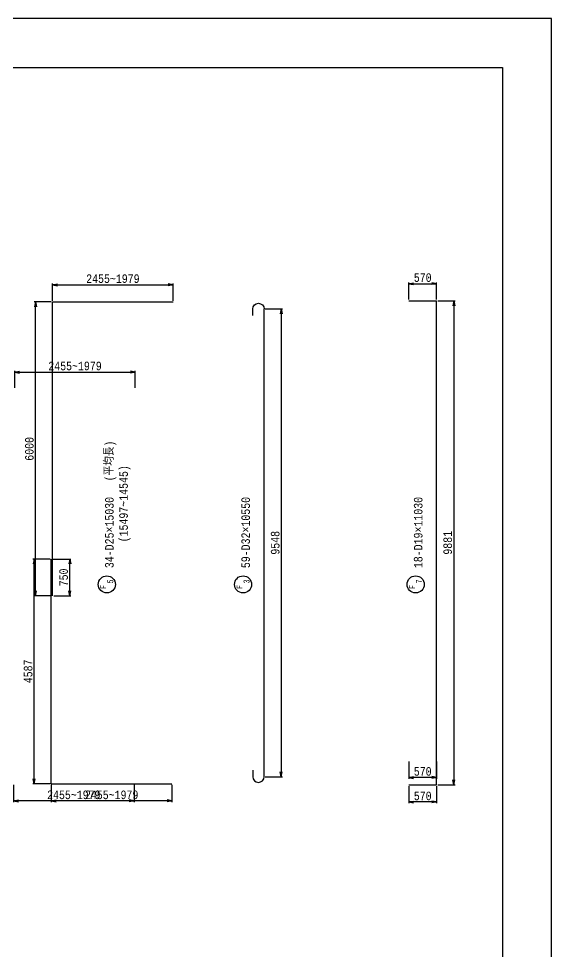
# Model space of a CAD drawing. Extents: x -2574 to 42050, y 0 to 29700.
# Drawn here: x 31168 to 42050, y 10660 to 29700 of the extents above; entities that cross this region are included whole.
import ezdxf
from ezdxf.enums import TextEntityAlignment as Align

# ---------------------------------------------------------------- set-up
doc = ezdxf.new("R2010")
doc.units = 0
doc.header["$LTSCALE"] = 300
doc.header["$MEASUREMENT"] = 0
doc.layers.get('0').update_dxf_attribs({"linetype": 'CONTINUOUS'})
doc.layers.get('DEFPOINTS').update_dxf_attribs({"linetype": 'CONTINUOUS'})
for name, color, linetype in [('1002', 1, 'CONTINUOUS'), ('1006', 5, 'CONTINUOUS'), ('6', 7, 'CONTINUOUS'), ('LAYER0015', 7, 'CONTINUOUS'), ('引き出し線', 2, 'CONTINUOUS'), ('配力筋', 4, 'CONTINUOUS')]:
    doc.layers.add(name, color=color, linetype=linetype)
doc.styles.get("Standard").update_dxf_attribs({"font": 'monotxt.shx', "width": 0.8, "bigfont": 'extfont.shx'})
doc.dimstyles.new('DIMST1_1', dxfattribs={"dimscale": 50, "dimtxt": 4, "dimasz": 2, "dimexe": 0.5, "dimexo": 0.5, "dimgap": 0.09, "dimtad": 0, "dimdec": 0, "dimzin": 0, "dimtxsty": 'STANDARD', "dimblk": 'ARROW_1', "dimblk1": 'ARROW_1', "dimblk2": 'ARROW_1', "dimcen": 1, "dimdle": 3, "dimclrd": 1, "dimclre": 1, "dimclrt": 3, "dimazin": 3, "dimtfac": 1, "dimtdec": 4, "dimtix": 1, "dimtmove": 0, "dimatfit": 3, "dimtvp": 0.7, "dimtolj": 1, "dimtzin": 0})

# ---------------------------------------------------------------- blocks, each defined once
blk = doc.blocks.new('GROUP_1')
at = {"layer": 'LAYER0015', "color": 1, "linetype": 'CONTINUOUS'}
for p, q in [((-39050, 27700), (40050, 27700)), ((40050, 27700), (40050, -27700))]:
    blk.add_line(p, q, dxfattribs=at)
blk = doc.blocks.new('ARROW_1')
at = {"color": 0}
for p, q in [((0, 0), (-1, 0.2)), ((0, 0), (-1, -0.2)), ((-1, 0), (0, 0))]:
    blk.add_line(p, q, dxfattribs=at)
blk = doc.blocks.new('*D94')
at = {"color": 2, "linetype": 'BYBLOCK'}
for p, q in [((31861, 23943), (31861, 24293)), ((31961, 24268), (34225, 24268)), ((34325, 23943), (34325, 24293)), ((21375, 11287), (21375, 11637)), ((23559, 11287), (23559, 11637)), ((21475, 11612), (23459, 11612))]:
    blk.add_line(p, q, dxfattribs=at)
at = {"layer": 'DEFPOINTS', "color": 0, "linetype": 'BYBLOCK'}
for p in [(34325, 24268), (31861, 23918), (34325, 23918), (23559, 11612), (21375, 11262), (23559, 11262)]:
    blk.add_point(p, dxfattribs=at)
at = {"color": 2, "linetype": 'BYBLOCK', "xscale": 100, "yscale": 100, "zscale": 100, "rotation": 180}
for p in [(31861, 24268), (21375, 11612)]:
    blk.add_blockref('ARROW_1', p, dxfattribs=at)
at = {"color": 2, "linetype": 'BYBLOCK', "xscale": 100, "yscale": 100, "zscale": 100}
for p in [(34325, 24268), (23559, 11612)]:
    blk.add_blockref('ARROW_1', p, dxfattribs=at)
at = {"color": 6, "linetype": 'BYBLOCK', "char_height": 175, "attachment_point": 5}
for s, insert in [('\\A1;2455~1979', (33093, 24391)), ('\\A1;2184', (22467, 11734))]:
    blk.add_mtext(s, dxfattribs=dict(at, insert=insert))
blk = doc.blocks.new('*D98')
at = {"color": 2, "linetype": 'BYBLOCK'}
for p, q in [((31836, 14056), (31836, 13706)), ((34300, 14056), (34300, 13706)), ((34200, 13731), (31936, 13731)), ((18727, 2679), (18727, 2329)), ((26208, 2679), (26208, 2329)), ((26108, 2354), (18827, 2354))]:
    blk.add_line(p, q, dxfattribs=at)
at = {"layer": 'DEFPOINTS', "color": 0, "linetype": 'BYBLOCK'}
for p in [(31836, 14081), (34300, 14081), (31836, 13731), (18727, 2704), (26208, 2704), (18727, 2354)]:
    blk.add_point(p, dxfattribs=at)
at = {"color": 2, "linetype": 'BYBLOCK', "xscale": 100, "yscale": 100, "zscale": 100}
for p, rotation in [((31836, 13731), 179.9999999999999), ((34300, 13731), 359.9999999999999), ((18727, 2354), 180)]:
    blk.add_blockref('ARROW_1', p, dxfattribs=dict(at, rotation=rotation))
blk.add_blockref('ARROW_1', (26208, 2354), dxfattribs=at)
at = {"color": 6, "linetype": 'BYBLOCK', "char_height": 175, "attachment_point": 5}
for s, insert in [('\\A1;2455~1979', (33068, 13854)), ('\\A1;7481', (22467, 2477))]:
    blk.add_mtext(s, dxfattribs=dict(at, insert=insert))
blk = doc.blocks.new('*D95')
at = {"color": 2, "linetype": 'BYBLOCK'}
for p, q in [((31836, 23918), (31486, 23918)), ((31511, 18019), (31511, 23818)), ((31836, 17919), (31486, 17919)), ((23564, 11286), (23627, 11630)), ((23721, 11588), (26151, 11138)), ((26190, 10800), (26254, 11144))]:
    blk.add_line(p, q, dxfattribs=at)
at = {"layer": 'DEFPOINTS', "color": 0, "linetype": 'BYBLOCK'}
for p in [(31511, 23918), (31861, 23918), (31861, 17919), (23559, 11262), (26249, 11119), (26186, 10775)]:
    blk.add_point(p, dxfattribs=at)
at = {"color": 2, "linetype": 'BYBLOCK', "xscale": 100, "yscale": 100, "zscale": 100}
for p, rotation in [((31511, 23918), 90), ((31511, 17919), 270), ((23623, 11606), 169.5085229876684), ((26249, 11119), 349.5085229876683)]:
    blk.add_blockref('ARROW_1', p, dxfattribs=dict(at, rotation=rotation))
at = {"color": 6, "linetype": 'BYBLOCK', "char_height": 175, "attachment_point": 5}
for s, insert, rotation in [('\\A1;6000', (31388, 20918), 90), ('\\A1;2671', (24958, 11483), 349.5085)]:
    blk.add_mtext(s, dxfattribs=dict(at, insert=insert, rotation=rotation))
blk = doc.blocks.new('*D96')
at = {"color": 2, "linetype": 'BYBLOCK'}
for p, q in [((31811, 18669), (31461, 18669)), ((31486, 14181), (31486, 18569)), ((31811, 14081), (31461, 14081))]:
    blk.add_line(p, q, dxfattribs=at)
at = {"layer": 'DEFPOINTS', "color": 0, "linetype": 'BYBLOCK'}
for p in [(31486, 18669), (31836, 18669), (31836, 14081)]:
    blk.add_point(p, dxfattribs=at)
at = {"color": 2, "linetype": 'BYBLOCK', "xscale": 100, "yscale": 100, "zscale": 100}
for p, rotation in [((31486, 18669), 90), ((31486, 14081), 270)]:
    blk.add_blockref('ARROW_1', p, dxfattribs=dict(at, rotation=rotation))
at = {"color": 6, "linetype": 'BYBLOCK', "insert": (31363, 16375), "char_height": 175, "attachment_point": 5, "rotation": 90}
blk.add_mtext('\\A1;4587', dxfattribs=at)
blk = doc.blocks.new('*D109')
at = {"color": 2, "linetype": 'BYBLOCK'}
for p, q in [((36207, 23774), (36557, 23774)), ((36532, 23674), (36532, 14326)), ((36207, 14226), (36557, 14226))]:
    blk.add_line(p, q, dxfattribs=at)
at = {"layer": 'DEFPOINTS', "color": 0, "linetype": 'BYBLOCK'}
for p in [(36182, 23774), (36182, 14226), (36532, 14226)]:
    blk.add_point(p, dxfattribs=at)
at = {"color": 2, "linetype": 'BYBLOCK', "xscale": 100, "yscale": 100, "zscale": 100}
for p, rotation in [((36532, 23774), 90), ((36532, 14226), 270)]:
    blk.add_blockref('ARROW_1', p, dxfattribs=dict(at, rotation=rotation))
at = {"color": 6, "linetype": 'BYBLOCK', "insert": (36410, 19000), "char_height": 175, "attachment_point": 5, "rotation": 90}
blk.add_mtext('\\A1;9548', dxfattribs=at)
blk = doc.blocks.new('*D110')
at = {"color": 2, "linetype": 'BYBLOCK'}
for p, q in [((39732, 23940), (40082, 23940)), ((40057, 23840), (40057, 14159)), ((39732, 14059), (40082, 14059))]:
    blk.add_line(p, q, dxfattribs=at)
at = {"layer": 'DEFPOINTS', "color": 0, "linetype": 'BYBLOCK'}
for p in [(39707, 23940), (39707, 14059), (40057, 14059)]:
    blk.add_point(p, dxfattribs=at)
at = {"color": 2, "linetype": 'BYBLOCK', "xscale": 100, "yscale": 100, "zscale": 100}
for p, rotation in [((40057, 23940), 90), ((40057, 14059), 270)]:
    blk.add_blockref('ARROW_1', p, dxfattribs=dict(at, rotation=rotation))
at = {"color": 6, "linetype": 'BYBLOCK', "insert": (39934, 19000), "char_height": 175, "attachment_point": 5, "rotation": 90}
blk.add_mtext('\\A1;9881', dxfattribs=at)
blk = doc.blocks.new('*D111')
at = {"color": 2, "linetype": 'BYBLOCK'}
for p, q in [((39137, 23965), (39137, 24315)), ((39237, 24290), (39607, 24290)), ((39707, 23965), (39707, 24315))]:
    blk.add_line(p, q, dxfattribs=at)
at = {"layer": 'DEFPOINTS', "color": 0, "linetype": 'BYBLOCK'}
for p in [(39707, 24290), (39137, 23940), (39707, 23940)]:
    blk.add_point(p, dxfattribs=at)
at = {"color": 2, "linetype": 'BYBLOCK', "xscale": 100, "yscale": 100, "zscale": 100, "rotation": 180}
blk.add_blockref('ARROW_1', (39137, 24290), dxfattribs=at)
at = {"color": 2, "linetype": 'BYBLOCK', "xscale": 100, "yscale": 100, "zscale": 100}
blk.add_blockref('ARROW_1', (39707, 24290), dxfattribs=at)
at = {"color": 6, "linetype": 'BYBLOCK', "insert": (39422, 24413), "char_height": 175, "attachment_point": 5}
blk.add_mtext('\\A1;570', dxfattribs=at)
blk = doc.blocks.new('ARROW_8')
at = {"color": 0}
blk.add_line((-1, 0), (0, 0), dxfattribs=at)
blk = doc.blocks.new('*D112')
at = {"color": 2, "linetype": 'BYBLOCK'}
for p, q in [((39137, 14534), (39137, 14184)), ((39707, 14534), (39707, 14184)), ((25125, 14350), (25125, 14450)), ((23400, 14250), (25150, 14250)), ((25125, 14082), (25125, 14250)), ((25125, 14082), (25125, 14250)), ((39607, 14209), (39237, 14209)), ((25125, 13982), (25125, 13882))]:
    blk.add_line(p, q, dxfattribs=at)
at = {"layer": 'DEFPOINTS', "color": 0, "linetype": 'BYBLOCK'}
for p in [(39137, 14559), (39707, 14559), (23375, 14250), (25125, 14250), (39137, 14209), (25125, 14082)]:
    blk.add_point(p, dxfattribs=at)
at = {"color": 2, "linetype": 'BYBLOCK', "xscale": 100, "yscale": 100, "zscale": 100}
for name, p, rotation in [('ARROW_8', (25125, 14250), 270), ('ARROW_1', (39137, 14209), 180), ('ARROW_8', (25125, 14082), 90)]:
    blk.add_blockref(name, p, dxfattribs=dict(at, rotation=rotation))
blk.add_blockref('ARROW_1', (39707, 14209), dxfattribs=at)
at = {"color": 6, "linetype": 'BYBLOCK', "insert": (24774, 14347), "char_height": 175, "attachment_point": 5, "rotation": 90}
blk.add_mtext('\\A1;2×81.5', dxfattribs=at)
at = {"color": 6, "linetype": 'BYBLOCK', "insert": (39422, 14332), "char_height": 175, "attachment_point": 5}
blk.add_mtext('\\A1;570', dxfattribs=at)
blk = doc.blocks.new('*D117')
at = {"color": 2, "linetype": 'BYBLOCK'}
for p, q in [((27804, 20082), (28179, 20082)), ((28154, 19432), (28154, 19982)), ((27829, 19332), (28179, 19332))]:
    blk.add_line(p, q, dxfattribs=at)
at = {"layer": 'DEFPOINTS', "color": 0, "linetype": 'BYBLOCK'}
for p in [(27779, 20082), (28154, 20082), (27804, 19332)]:
    blk.add_point(p, dxfattribs=at)
at = {"color": 2, "linetype": 'BYBLOCK', "xscale": 100, "yscale": 100, "zscale": 100}
for p, rotation in [((28154, 20082), 90), ((28154, 19332), 270)]:
    blk.add_blockref('ARROW_1', p, dxfattribs=dict(at, rotation=rotation))
at = {"color": 6, "linetype": 'BYBLOCK', "insert": (28031, 19707), "char_height": 175, "attachment_point": 5, "rotation": 90}
blk.add_mtext('\\A1;750', dxfattribs=at)

msp = doc.modelspace()

# ---------------------------------------------------------------- linework, layer by layer
at = {"layer": '1006', "color": 5, "linetype": 'CONTINUOUS'}
msp.add_lwpolyline([(0, 0), (42050, 0), (42050, 29700), (0, 29700), (0, 0)], dxfattribs=at)
at = {"layer": '6', "color": 2, "linetype": 'CONTINUOUS'}
for centre in [(32969.2, 18150.9), (35753.1, 18150.9), (39277.3, 18150.9)]:
    msp.add_circle(centre, 175, dxfattribs=at)
at = {"layer": '配力筋', "color": 3, "linetype": 'CONTINUOUS'}
for p, q in [((31861, 23918.5), (34325.5, 23918.5)), ((31861, 17918.5), (31861, 23918.5)), ((39136.7, 23940.5), (39706.7, 23940.5)), ((39706.7, 14059.5), (39706.7, 23940.5)), ((36182.5, 14226), (36182.5, 23774)), ((31836, 14081.5), (31836, 18668.5)), ((31836, 14081.5), (34300.5, 14081.5)), ((39136.7, 14059.5), (39706.7, 14059.5))]:
    msp.add_line(p, q, dxfattribs=at)
for points in [[(35950.5, 23638), (35950.5, 23774, -1), (36182.5, 23774, -1)], [(35950.5, 14362), (35950.5, 14226, 1), (36182.5, 14226, 1)]]:
    msp.add_lwpolyline(points, format="xyb", dxfattribs=at)

# ---------------------------------------------------------------- block references
at = {"linetype": 'CONTINUOUS', "xscale": 0.5, "yscale": 0.5, "zscale": 0.5}
msp.add_blockref('GROUP_1', (21025, 14850), dxfattribs=at)

# ---------------------------------------------------------------- texts
at = {"layer": '6', "color": 6, "linetype": 'CONTINUOUS', "width": 0.8}
for s, height, p in [('(平均長)', 175, (33109.2, 20255)), ('(15497~14545)', 175, (33398.5, 19009.6)), ('34-D25×15030', 175, (33109.2, 18482.9)), ('59-D32×10550', 175, (35893.1, 18482.9)), ('18-D19×11030', 175, (39417.3, 18482.9)), ('F', 120, (32955.6, 18056.1)), ('F', 120, (35739.5, 18056.1)), ('F', 120, (39263.7, 18056.1))]:
    msp.add_text(s, height=height, rotation=90, dxfattribs=at).set_placement(p)
at = {"layer": '引き出し線', "color": 6, "linetype": 'CONTINUOUS', "width": 0.8}
for s, p in [('5', (33099.4, 18252.2)), ('3', (35883.2, 18252.2)), ('7', (39407.4, 18252.2))]:
    msp.add_text(s, height=120, rotation=90, dxfattribs=at).set_placement(p, align=Align.RIGHT)

# ---------------------------------------------------------------- dimensions: what is measured, and where the dimension line sits
at = {"layer": '1002', "color": 6}
for p1, p2, text, picture, middle in [((31861, 23918.5), (34325.5, 23918.5), '2455~1979', '*D94', (33093.2, 24391)), ((31861, 17918.5), (31861, 23918.5), '6000', '*D95', (31388.5, 20918.5)), ((34300.5, 14081.5), (31836, 14081.5), '2455~1979', '*D98', (33068.2, 13854))]:
    dim = msp.add_aligned_dim(p1=p1, p2=p2, distance=350, text=text, dimstyle='DIMST1_1', override={"dimtxt": 3.5, "dimsah": 1, "dimclrd": 2, "dimclre": 2, "dimclrt": 6}, dxfattribs=at)
    dim.commit()
    dim.dimension.update_dxf_attribs({"geometry": picture, "text_midpoint": middle})
for p1, p2, picture, middle in [((39136.7, 23940.5), (39706.7, 23940.5), '*D111', (39421.7, 24163)), ((39706.7, 23940.5), (39706.7, 14059.5), '*D110', (39934.2, 19000)), ((36182.5, 23774), (36182.5, 14226), '*D109', (36410, 19000)), ((31836, 14081.5), (31836, 18668.5), '*D96', (31363.5, 16375))]:
    dim = msp.add_aligned_dim(p1=p1, p2=p2, distance=350, dimstyle='DIMST1_1', override={"dimtxt": 3.5, "dimsah": 1, "dimclrd": 2, "dimclre": 2, "dimclrt": 6}, dxfattribs=at)
    dim.commit()
    dim.dimension.update_dxf_attribs({"geometry": picture, "text_midpoint": middle})
for p1, p2, picture, middle, set_off in [((20602, 9479.3), (22786, 9479.3), '*D94', (21694, 9951.8), (-773.1, -1782.2)), ((39706.7, 14059.5), (39136.7, 14059.5), '*D112', (39421.7, 14082), (0, -500)), ((25434.5, 2704.2), (17953.5, 2704.2), '*D98', (21694, 2476.7), (-773.1, 0))]:
    dim = msp.add_aligned_dim(p1=p1, p2=p2, distance=350, dimstyle='DIMST1_1', override={"dimtxt": 3.5, "dimsah": 1, "dimclrd": 2, "dimclre": 2, "dimclrt": 6}, dxfattribs=at)
    dim.commit()
    dim.dimension.update_dxf_attribs({"geometry": picture, "text_midpoint": middle, "insert": set_off})
at = {"layer": '1002', "color": 3}
dim = msp.add_linear_dim(base=(32211, 18668.5), p1=(31861, 17918.5), p2=(31836, 18668.5), angle=90, dimstyle='DIMST1_1', override={"dimtxt": 3.5, "dimsah": 1, "dimclrd": 2, "dimclre": 2, "dimclrt": 6}, dxfattribs=at)
dim.commit()
dim.dimension.update_dxf_attribs({"geometry": '*D117', "text_midpoint": (32088.5, 18543), "insert": (4057.3, -1413.5)})
dim = msp.add_linear_dim(base=(25125.5, 14250), p1=(25125.5, 14082), p2=(23375.5, 14250), angle=90, text='2×81.5', dimstyle='DIMST1_1', override={"dimtxt": 3.5, "dimblk1": 'ARROW_8', "dimblk2": 'ARROW_8', "dimsah": 1, "dimclrd": 2, "dimclre": 2, "dimclrt": 6}, dxfattribs=at)
dim.commit()
dim.dimension.update_dxf_attribs({"geometry": '*D112', "text_midpoint": (24773.5, 14346.5), "dimtype": 160})

doc.saveas('drawing.dxf')
